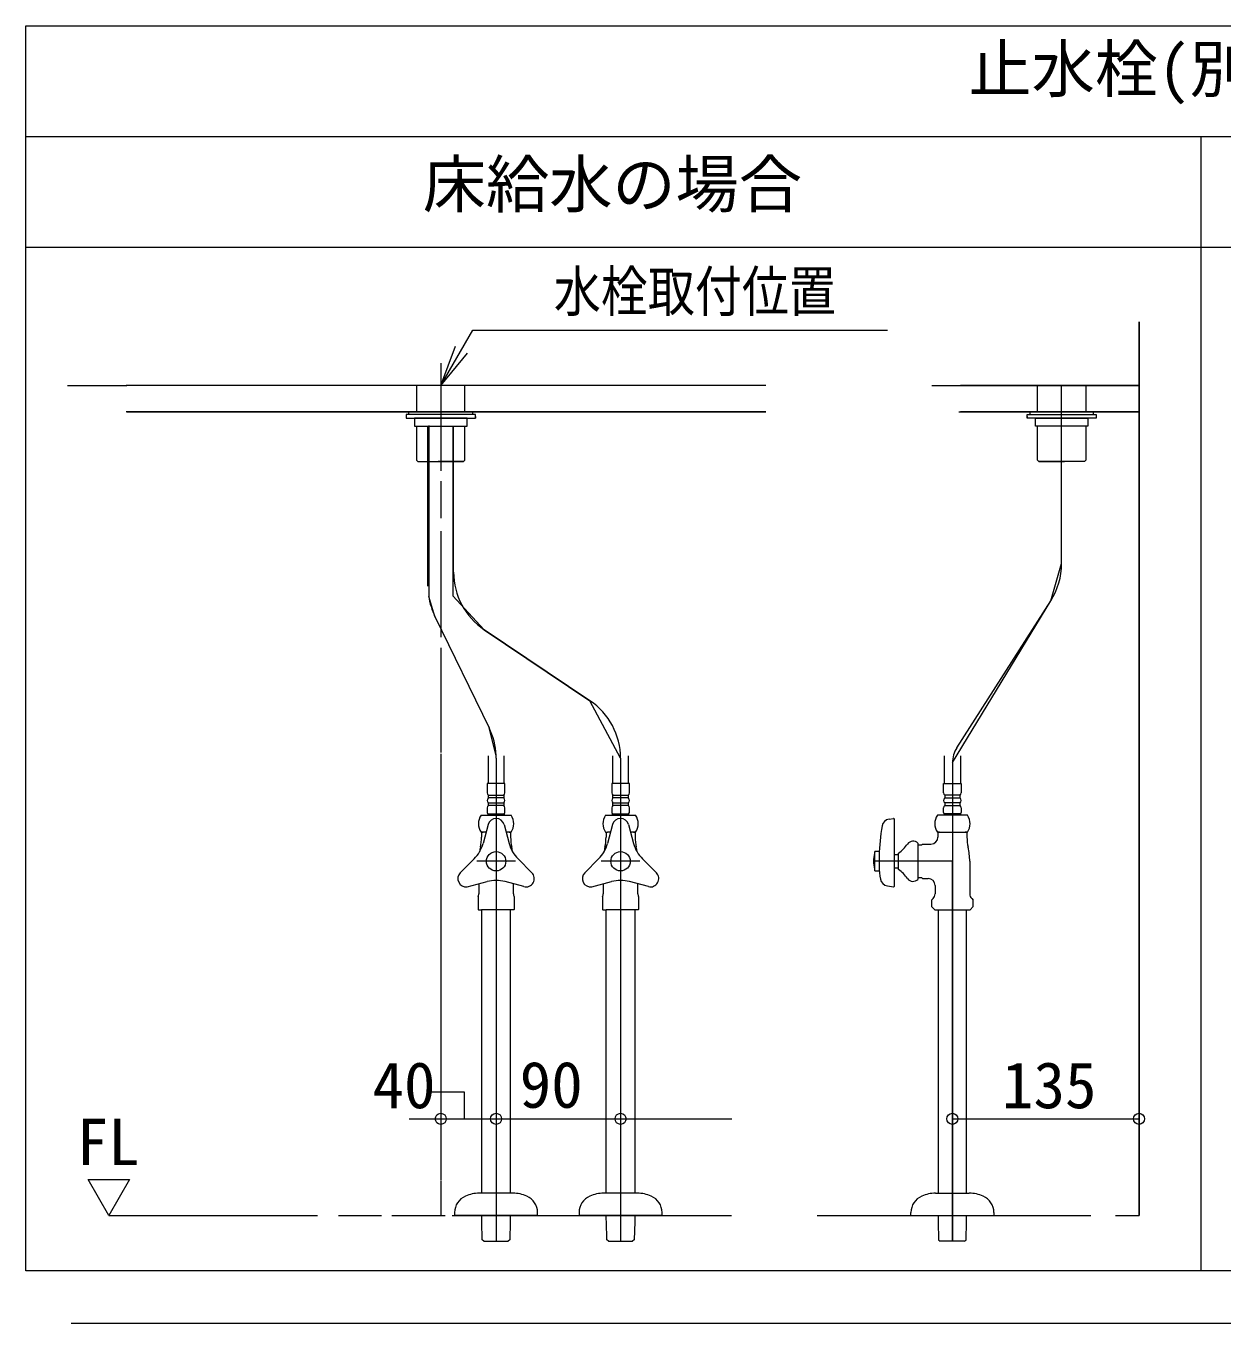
# Model space of a CAD drawing. Units: millimetres, scale not verified. Extents: x -514 to 522, y -692 to 676.
# Drawn here: x -513.8 to -135.3, y -687.1 to -276.7 of the extents above; entities that cross this region are included whole.
import ezdxf
from ezdxf.enums import TextEntityAlignment as Align

# ---------------------------------------------------------------- set-up
doc = ezdxf.new("R2010")
doc.units = ezdxf.units.MM
doc.header["$LTSCALE"] = 5
doc.layers.add('F-0', color=7, linetype='Continuous', lineweight=15)
doc.styles.add('ＭＳ ゴシック', font='')
doc.styles.get('ＭＳ ゴシック').set_extended_font_data('MS Gothic')

msp = doc.modelspace()

# ---------------------------------------------------------------- linework, layer by layer
at = {"layer": 'F-0', "lineweight": 18}
for p, q in [((-513.771, -276.746), (229.979, -276.746)), ((-513.771, -670.496), (-513.771, -276.746)), ((-513.771, -311.746), (229.979, -311.746)), ((-141.896, -670.496), (-141.896, -311.746)), ((-141.896, -670.496), (-513.771, -670.496)), ((229.979, -670.496), (-141.896, -670.496))]:
    msp.add_line(p, q, dxfattribs=at)
at = {"layer": 'F-0'}
for p, q in [((-513.771, -346.746), (-141.896, -346.746)), ((-141.896, -346.746), (229.979, -346.746)), ((-161.584, -652.996), (-161.584, -370.371)), ((-161.584, -370.371), (-161.584, -652.996)), ((-382.521, -390.496), (-377.853, -378.036)), ((-382.521, -390.496), (-375.959, -379.129)), ((-382.521, -390.496), (-374.064, -380.223)), ((-382.521, -383.468), (-382.521, -417.49)), ((-500.646, -390.496), (-481.878, -390.496)), ((-279.709, -390.496), (-482.085, -390.496)), ((-390.177, -390.496), (-390.177, -398.808)), ((-374.865, -398.808), (-374.865, -390.496)), ((-227.209, -390.496), (-161.584, -390.496)), ((-161.584, -390.496), (-218.121, -390.496)), ((-193.74, -398.808), (-193.74, -390.496)), ((-186.084, -446.812), (-186.084, -390.496)), ((-186.084, -446.812), (-186.084, -390.496)), ((-178.427, -390.496), (-178.427, -398.808)), ((-279.709, -398.808), (-482.077, -398.808)), ((-481.807, -398.808), (-279.709, -398.808)), ((-374.209, -400.777), (-390.834, -400.777)), ((-374.209, -403.402), (-374.209, -400.777)), ((-371.584, -400.34), (-371.584, -400.777)), ((-218.586, -398.808), (-161.584, -398.808)), ((-161.584, -398.808), (-218.074, -398.808)), ((-197.021, -400.34), (-197.021, -400.777)), ((-194.396, -403.402), (-194.396, -400.777)), ((-194.396, -400.777), (-177.771, -400.777)), ((-390.177, -403.402), (-390.177, -414.077)), ((-386.592, -453.936), (-386.592, -403.402)), ((-386.349, -403.142), (-386.349, -457.189)), ((-378.693, -403.402), (-378.693, -457.052)), ((-378.45, -449.578), (-378.45, -403.402)), ((-374.865, -414.077), (-374.865, -403.402)), ((-193.74, -414.077), (-193.74, -403.402)), ((-178.427, -403.402), (-178.427, -414.077)), ((-375.346, -414.515), (-383.396, -414.515)), ((-375.302, -414.515), (-375.346, -414.515)), ((-193.302, -414.515), (-193.259, -414.515)), ((-193.259, -414.515), (-185.209, -414.515)), ((-382.521, -420.784), (-382.521, -432.451)), ((-382.521, -436.569), (-382.521, -470.061)), ((-384.388, -463.506), (-386.349, -457.189)), ((-368.768, -467.739), (-378.693, -457.052)), ((-219.267, -505.078), (-189.532, -458.601)), ((-384.388, -463.506), (-367.226, -498.782)), ((-384.388, -463.506), (-367.226, -498.782)), ((-335.328, -490.191), (-368.768, -467.739)), ((-368.768, -467.739), (-335.328, -490.191)), ((-382.521, -473.493), (-382.521, -506.54)), ((-325.646, -508.352), (-335.328, -490.191)), ((-365.038, -507.501), (-367.226, -498.782)), ((-382.521, -507.011), (-382.521, -525.651)), ((-367.537, -507.615), (-367.537, -516.365)), ((-365.021, -508.352), (-365.021, -540.996)), ((-365.021, -508.352), (-365.021, -516.365)), ((-362.506, -516.365), (-362.506, -507.615)), ((-328.162, -507.615), (-328.162, -516.365)), ((-325.646, -508.352), (-325.646, -540.996)), ((-325.646, -508.352), (-325.646, -516.365)), ((-323.131, -516.365), (-323.131, -507.615)), ((-223.162, -516.365), (-223.162, -507.615)), ((-218.131, -507.615), (-218.131, -516.365)), ((-220.646, -509.794), (-220.646, -661.198)), ((-220.646, -509.794), (-220.646, -516.365)), ((-382.521, -513.063), (-382.521, -629.745)), ((-367.821, -516.365), (-367.821, -519.318)), ((-365.021, -516.365), (-365.021, -661.198)), ((-328.446, -516.365), (-328.446, -519.318)), ((-325.646, -516.365), (-325.646, -661.198)), ((-220.646, -516.365), (-220.646, -540.996)), ((-217.846, -516.365), (-217.846, -519.318)), ((-367.427, -520.958), (-367.427, -520.083)), ((-367.427, -520.083), (-362.615, -520.083)), ((-362.615, -520.958), (-367.427, -520.958)), ((-362.615, -520.083), (-362.615, -520.958)), ((-328.052, -520.958), (-328.052, -520.083)), ((-328.052, -520.083), (-323.24, -520.083)), ((-323.24, -520.958), (-328.052, -520.958)), ((-323.24, -520.083), (-323.24, -520.958)), ((-223.052, -520.083), (-223.052, -520.958)), ((-218.24, -520.083), (-223.052, -520.083)), ((-223.052, -520.958), (-218.24, -520.958)), ((-218.24, -520.958), (-218.24, -520.083)), ((-367.821, -524.13), (-367.821, -525.552)), ((-367.427, -523.365), (-367.427, -522.49)), ((-367.427, -522.49), (-362.615, -522.49)), ((-362.615, -523.365), (-367.427, -523.365)), ((-362.615, -522.49), (-362.615, -523.365)), ((-362.221, -525.552), (-362.221, -524.13)), ((-328.446, -524.13), (-328.446, -525.552)), ((-328.052, -523.365), (-328.052, -522.49)), ((-328.052, -522.49), (-323.24, -522.49)), ((-323.24, -523.365), (-328.052, -523.365)), ((-323.24, -522.49), (-323.24, -523.365)), ((-322.846, -525.552), (-322.846, -524.13)), ((-223.446, -525.552), (-223.446, -524.13)), ((-223.052, -522.49), (-223.052, -523.365)), ((-218.24, -522.49), (-223.052, -522.49)), ((-223.052, -523.365), (-218.24, -523.365)), ((-218.24, -523.365), (-218.24, -522.49)), ((-217.846, -524.13), (-217.846, -525.552)), ((-369.777, -526.427), (-360.265, -526.427)), ((-367.427, -525.99), (-367.646, -526.208)), ((-367.646, -526.208), (-367.646, -526.427)), ((-367.384, -525.99), (-362.659, -525.99)), ((-362.396, -526.208), (-362.615, -525.99)), ((-362.396, -526.427), (-362.396, -526.208)), ((-330.402, -526.427), (-320.89, -526.427)), ((-328.052, -525.99), (-328.271, -526.208)), ((-328.271, -526.208), (-328.271, -526.427)), ((-328.009, -525.99), (-323.284, -525.99)), ((-323.021, -526.208), (-323.24, -525.99)), ((-323.021, -526.427), (-323.021, -526.208)), ((-240.677, -527.666), (-239.27, -527.468)), ((-239.021, -548.838), (-239.021, -527.685)), ((-215.89, -526.427), (-225.402, -526.427)), ((-223.271, -526.208), (-223.052, -525.99)), ((-223.271, -526.427), (-223.271, -526.208)), ((-218.284, -525.99), (-223.009, -525.99)), ((-218.24, -525.99), (-218.021, -526.208)), ((-218.021, -526.208), (-218.021, -526.427)), ((-382.521, -531.457), (-382.521, -630.347)), ((-368.208, -531.808), (-369.777, -531.808)), ((-369.615, -531.808), (-369.107, -531.808)), ((-369.615, -531.808), (-369.615, -532.689)), ((-369.615, -532.689), (-369.615, -533.34)), ((-367.557, -529.379), (-369.154, -535.341)), ((-368.208, -531.808), (-369.107, -531.808)), ((-362.486, -529.379), (-360.888, -535.341)), ((-360.265, -531.808), (-361.835, -531.808)), ((-360.936, -531.808), (-361.835, -531.808)), ((-360.936, -531.808), (-360.427, -531.808)), ((-360.427, -531.808), (-360.427, -532.689)), ((-360.427, -532.689), (-360.427, -533.34)), ((-330.402, -531.808), (-329.732, -531.808)), ((-330.24, -531.808), (-330.24, -532.689)), ((-330.24, -532.689), (-330.24, -533.34)), ((-328.182, -529.379), (-329.779, -535.341)), ((-328.833, -531.808), (-329.732, -531.808)), ((-323.111, -529.379), (-321.513, -535.341)), ((-320.89, -531.808), (-322.46, -531.808)), ((-321.561, -531.808), (-322.46, -531.808)), ((-321.561, -531.808), (-321.052, -531.808)), ((-321.052, -531.808), (-321.052, -532.689)), ((-321.052, -532.689), (-321.052, -533.34)), ((-225.402, -531.808), (-215.89, -531.808)), ((-225.24, -532.689), (-225.24, -533.34)), ((-224.732, -531.808), (-216.561, -531.808)), ((-216.052, -531.808), (-216.561, -531.808)), ((-216.052, -531.808), (-216.052, -532.689)), ((-216.052, -532.689), (-216.052, -533.34)), ((-231.584, -535.277), (-231.584, -546.714)), ((-231.584, -535.746), (-230.927, -535.746)), ((-230.927, -535.746), (-230.311, -535.746)), ((-230.311, -535.746), (-230.093, -535.527)), ((-230.093, -535.527), (-227.427, -535.527)), ((-376.349, -544.608), (-371.985, -540.244)), ((-358.929, -540.996), (-371.113, -540.996)), ((-358.929, -540.996), (-370.817, -540.996)), ((-365.021, -540.996), (-365.021, -661.198)), ((-353.693, -544.608), (-358.057, -540.244)), ((-336.974, -544.608), (-332.61, -540.244)), ((-319.554, -540.996), (-331.738, -540.996)), ((-319.554, -540.996), (-331.738, -540.996)), ((-325.646, -540.996), (-325.646, -661.198)), ((-314.318, -544.608), (-318.682, -540.244)), ((-220.646, -540.996), (-245.584, -540.996)), ((-220.646, -540.996), (-245.584, -540.996)), ((-245.146, -537.933), (-245.264, -538.371)), ((-243.834, -537.933), (-245.146, -537.933)), ((-243.834, -537.933), (-243.834, -544.058)), ((-243.834, -539.246), (-243.834, -542.746)), ((-237.709, -538.918), (-239.021, -538.918)), ((-237.709, -543.621), (-237.709, -538.371)), ((-220.646, -661.198), (-220.646, -540.996)), ((-215.177, -540.996), (-215.177, -551.241)), ((-245.146, -544.058), (-243.834, -544.058)), ((-239.021, -543.074), (-237.709, -543.074)), ((-374.147, -549.089), (-367.852, -547.403)), ((-370.49, -548.109), (-370.49, -551.241)), ((-356.228, -549), (-362.19, -547.403)), ((-359.552, -551.241), (-359.552, -548.109)), ((-334.772, -549.089), (-328.477, -547.403)), ((-331.115, -548.109), (-331.115, -551.241)), ((-316.853, -549), (-322.815, -547.403)), ((-320.177, -551.241), (-320.177, -548.109)), ((-241.191, -548.785), (-239.27, -549.055)), ((-230.311, -546.246), (-230.093, -546.465)), ((-230.093, -546.465), (-228.302, -546.465)), ((-226.115, -548.652), (-226.115, -551.241)), ((-370.709, -552.195), (-370.709, -555.319)), ((-359.334, -552.195), (-359.334, -556.199)), ((-331.334, -552.195), (-331.334, -555.319)), ((-319.959, -552.195), (-319.959, -556.199)), ((-227.214, -553.246), (-226.756, -552.788)), ((-227.214, -553.246), (-227.214, -555.319)), ((-214.537, -552.788), (-214.079, -553.246)), ((-214.079, -555.319), (-214.079, -553.246)), ((-214.079, -555.319), (-214.079, -553.246)), ((-370.709, -555.319), (-370.709, -556.199)), ((-370.599, -556.308), (-370.709, -556.199)), ((-370.599, -556.308), (-369.605, -556.308)), ((-359.443, -556.308), (-369.605, -556.308)), ((-369.527, -645.996), (-369.527, -556.308)), ((-360.515, -556.308), (-360.515, -645.996)), ((-359.334, -556.199), (-359.443, -556.308)), ((-331.334, -555.319), (-331.334, -556.199)), ((-331.224, -556.308), (-331.334, -556.199)), ((-331.224, -556.308), (-330.23, -556.308)), ((-320.068, -556.308), (-330.23, -556.308)), ((-330.152, -645.996), (-330.152, -556.308)), ((-321.14, -556.308), (-321.14, -645.996)), ((-319.959, -556.199), (-320.068, -556.308)), ((-225.152, -556.308), (-225.152, -645.996)), ((-216.14, -645.996), (-216.14, -556.308)), ((-215.068, -556.308), (-214.079, -555.319)), ((-374.966, -614.067), (-385.728, -614.067)), ((-374.966, -622.34), (-374.966, -614.067)), ((-392.512, -622.46), (-290.387, -622.46)), ((-220.646, -622.46), (-161.587, -622.46)), ((-382.521, -630.347), (-382.521, -641.999)), ((-382.521, -633.176), (-382.521, -639.747)), ((-382.521, -642.183), (-382.521, -652.996)), ((-382.521, -642.689), (-382.521, -652.996)), ((-359.682, -645.996), (-370.36, -645.996)), ((-320.307, -645.996), (-330.985, -645.996)), ((-225.985, -645.996), (-215.307, -645.996)), ((-378.146, -652.121), (-378.146, -652.996)), ((-351.896, -652.996), (-351.896, -652.121)), ((-338.771, -652.121), (-338.771, -652.996)), ((-312.521, -652.996), (-312.521, -652.121)), ((-233.771, -652.996), (-233.771, -652.121)), ((-207.521, -652.121), (-207.521, -652.996)), ((-487.521, -652.996), (-421.489, -652.996)), ((-414.848, -652.996), (-401.328, -652.996)), ((-398.007, -652.996), (-381.107, -652.996)), ((-378.923, -652.996), (-290.567, -652.996)), ((-351.896, -652.996), (-378.146, -652.996)), ((-369.527, -654.151), (-369.527, -652.997)), ((-369.503, -655.073), (-369.527, -654.151)), ((-369.383, -660.691), (-369.503, -655.073)), ((-360.539, -655.073), (-360.659, -660.691)), ((-312.521, -652.996), (-338.771, -652.996)), ((-330.152, -654.151), (-330.152, -652.997)), ((-330.128, -655.073), (-330.152, -654.151)), ((-330.008, -660.691), (-330.128, -655.073)), ((-321.164, -655.073), (-321.284, -660.691)), ((-263.487, -652.996), (-176.808, -652.996)), ((-233.771, -652.996), (-207.521, -652.996)), ((-225.152, -652.996), (-225.152, -654.151)), ((-225.152, -654.151), (-225.128, -655.073)), ((-216.164, -655.073), (-216.14, -654.151)), ((-216.14, -654.151), (-216.14, -652.996)), ((-169.023, -652.996), (-168.968, -652.996)), ((-168.968, -652.996), (-161.584, -652.996)), ((-368.847, -661.198), (-369.383, -660.691)), ((-368.74, -661.198), (-361.302, -661.198)), ((-360.659, -660.691), (-361.195, -661.198)), ((-329.472, -661.198), (-330.008, -660.691)), ((-329.365, -661.198), (-321.927, -661.198)), ((-321.284, -660.691), (-321.82, -661.198)), ((-224.471, -661.198), (-224.472, -661.198)), ((-224.365, -661.198), (-224.471, -661.198)), ((-216.927, -661.198), (-224.365, -661.198)), ((-216.821, -661.198), (-216.927, -661.198)), ((-216.82, -661.198), (-216.821, -661.198)), ((-499.491, -687.064), (501.525, -687.064))]:
    msp.add_line(p, q, dxfattribs=at)
for points in [[(-382.521, -390.496), (-372.418, -372.996), (-241.168, -372.996)], [(-390.834, -400.777), (-390.834, -403.402), (-374.209, -403.402)], [(-177.771, -400.777), (-177.771, -403.402), (-194.396, -403.402)], [(-389.74, -414.515), (-389.849, -414.405), (-390.177, -414.077)], [(-374.865, -414.077), (-375.193, -414.405), (-375.302, -414.515)], [(-193.74, -414.077), (-193.412, -414.405), (-193.302, -414.515)], [(-178.865, -414.515), (-178.756, -414.405), (-178.427, -414.077)], [(-389.74, -414.515), (-375.696, -414.515), (-375.302, -414.515)], [(-178.865, -414.515), (-192.909, -414.515), (-193.302, -414.515)], [(-220.646, -509.794), (-189.532, -458.601), (-186.084, -446.812)], [(-362.221, -519.318), (-362.221, -516.365), (-367.821, -516.365)], [(-322.846, -519.318), (-322.846, -516.365), (-328.446, -516.365)], [(-223.446, -519.318), (-223.446, -516.365), (-217.846, -516.365)], [(-224.732, -531.808), (-225.24, -531.808), (-225.24, -532.689)], [(-245.264, -543.621), (-245.146, -544.058), (-245.146, -537.933)], [(-230.311, -546.246), (-230.927, -546.246), (-231.584, -546.246)], [(-227.214, -555.319), (-226.224, -556.308), (-215.068, -556.308)], [(-360.515, -652.997), (-360.515, -654.151), (-360.539, -655.073)], [(-321.14, -652.997), (-321.14, -654.151), (-321.164, -655.073)], [(-225.128, -655.073), (-225.008, -660.691), (-224.472, -661.198)], [(-216.82, -661.198), (-216.284, -660.691), (-216.164, -655.073)], [(-368.847, -661.198), (-368.846, -661.198), (-368.74, -661.198)], [(-361.302, -661.198), (-361.196, -661.198), (-361.195, -661.198)], [(-329.472, -661.198), (-329.471, -661.198), (-329.365, -661.198)], [(-321.927, -661.198), (-321.821, -661.198), (-321.82, -661.198)]]:
    msp.add_lwpolyline(points, dxfattribs=at)
for points in [[(-371.584, -399.683), (-393.459, -399.683), (-393.459, -400.777), (-371.584, -400.777)], [(-372.459, -399.683), (-392.584, -399.683), (-392.584, -398.808), (-372.459, -398.808)], [(-197.021, -399.683), (-175.146, -399.683), (-175.146, -400.777), (-197.021, -400.777)], [(-196.146, -399.683), (-176.021, -399.683), (-176.021, -398.808), (-196.146, -398.808)], [(-487.521, -652.996), (-494.084, -641.629), (-480.959, -641.629)]]:
    msp.add_lwpolyline(points, close=True, dxfattribs=at)
for centre, radius in [((-365.021, -540.996), 3.062), ((-325.646, -540.996), 3.062), ((-382.521, -622.46), 1.75), ((-382.521, -622.46), 1.75), ((-365.021, -622.46), 1.75), ((-365.021, -622.46), 1.75), ((-325.646, -622.46), 1.75), ((-325.646, -622.46), 1.75), ((-220.646, -622.46), 1.75), ((-220.646, -622.46), 1.75), ((-161.587, -622.46), 1.75), ((-161.587, -622.46), 1.75), ((-161.587, -622.46), 1.75)]:
    msp.add_circle(centre, radius, dxfattribs=at)
for centre, radius, start, end in [((-207.959, -446.812), 21.875, 327.39011, 0), ((-356.575, -449.578), 21.875, 180, 236.12262), ((-364.717, -453.936), 21.875, 188.55163, 205.94376), ((-347.521, -508.352), 21.875, 0, 56.12262), ((-386.896, -508.352), 21.875, 2.23046, 25.94376), ((-386.896, -508.352), 21.875, 0, 2.23046), ((-211.896, -509.794), 8.75, 147.39011, 180), ((-366.88, -519.318), 0.941, 180, 234.43222), ((-366.88, -521.724), 0.941, 125.56778, 234.43222), ((-363.162, -519.318), 0.941, 305.56778, 0), ((-363.162, -521.724), 0.941, 305.56778, 54.43222), ((-327.505, -519.318), 0.941, 180, 234.43222), ((-327.505, -521.724), 0.941, 125.56778, 234.43222), ((-323.787, -519.318), 0.941, 305.56778, 0), ((-323.787, -521.724), 0.941, 305.56778, 54.43222), ((-222.505, -519.318), 0.941, 180, 234.43222), ((-222.505, -521.724), 0.941, 125.56778, 234.43222), ((-218.787, -519.318), 0.941, 305.56778, 0), ((-218.787, -521.724), 0.941, 305.56778, 54.43222), ((-366.88, -524.13), 0.941, 125.56778, 180), ((-363.162, -524.13), 0.941, 0, 54.43222), ((-327.505, -524.13), 0.941, 125.56778, 180), ((-323.787, -524.13), 0.941, 0, 54.43222), ((-222.505, -524.13), 0.941, 125.56778, 180), ((-218.787, -524.13), 0.941, 0, 54.43222), ((-365.787, -529.118), 4.812, 146.00705, 213.99295), ((-367.384, -525.552), 0.438, 180, 270), ((-365.021, -530.058), 2.625, 15, 165), ((-362.659, -525.552), 0.438, 270, 0), ((-364.256, -529.118), 4.812, 326.00705, 33.99295), ((-326.412, -529.118), 4.812, 146.00705, 213.99295), ((-328.009, -525.552), 0.438, 180, 270), ((-325.646, -530.058), 2.625, 15, 165), ((-323.284, -525.552), 0.438, 270, 0), ((-324.881, -529.118), 4.812, 326.00705, 33.99295), ((-240.312, -530.266), 2.625, 98, 170.1971), ((-239.24, -527.685), 0.219, 0, 98), ((-221.412, -529.118), 4.812, 146.00705, 213.99295), ((-223.009, -525.552), 0.438, 180, 270), ((-218.284, -525.552), 0.438, 270, 0), ((-219.881, -529.118), 4.812, 326.00705, 33.99295), ((-383.861, -533.34), 14.246, 346.9604, 0), ((-346.181, -533.34), 14.246, 180, 193.0396), ((-344.486, -533.34), 14.246, 346.9604, 0), ((-306.806, -533.34), 14.246, 180, 193.0396), ((-178.209, -540.996), 65.648, 170.1971, 178.47247), ((-227.427, -533.34), 2.188, 270, 0), ((-201.806, -533.34), 14.246, 180, 193.0396), ((-379.719, -532.51), 10.938, 315, 345), ((-350.802, -540.996), 19.688, 166.9604, 171.25756), ((-350.323, -532.51), 10.938, 195, 225), ((-379.24, -540.996), 19.688, 8.74244, 13.0396), ((-340.344, -532.51), 10.938, 315, 345), ((-311.427, -540.996), 19.688, 166.9604, 171.25756), ((-310.948, -532.51), 10.938, 195, 225), ((-339.865, -540.996), 19.688, 8.74244, 13.0396), ((-243.574, -529.662), 10.5, 303.95919, 326.04081), ((-233.115, -536.84), 2.188, 45.573, 143.1301), ((-234.865, -540.996), 19.688, 0, 13.0396), ((-234.646, -540.996), 10.938, 166.70293, 180), ((-234.646, -540.996), 10.938, 180, 193.29707), ((-234.646, -540.996), 10.938, 166.11346, 166.70293), ((-374.493, -546.465), 2.625, 135, 277.52424), ((-355.549, -546.465), 2.625, 255, 45), ((-335.118, -546.465), 2.625, 135, 277.52424), ((-316.174, -546.465), 2.625, 255, 45), ((-234.646, -540.996), 10.938, 193.29707, 193.88654), ((-211.06, -541.155), 32.812, 182.77864, 189.59149), ((-243.574, -552.33), 10.5, 33.95919, 56.04081), ((-365.021, -557.967), 10.938, 75, 105), ((-325.646, -557.967), 10.938, 75, 105), ((-240.825, -546.185), 2.625, 189.59149, 261.99591), ((-239.24, -548.838), 0.219, 261.99591, 0), ((-233.115, -545.152), 2.188, 216.8699, 314.427), ((-228.302, -548.652), 2.188, 0, 90), ((-372.677, -551.241), 2.188, 334.15807, 0), ((-357.365, -551.241), 2.188, 180, 205.84193), ((-333.302, -551.241), 2.188, 334.15807, 0), ((-317.99, -551.241), 2.188, 180, 205.84193), ((-228.302, -551.241), 2.188, 315, 0), ((-212.99, -551.241), 2.188, 180, 225), ((-372.459, -652.121), 5.688, 113.55646, 180), ((-370.36, -656.933), 10.938, 90, 113.55646), ((-359.682, -656.933), 10.938, 66.44354, 90), ((-357.584, -652.121), 5.688, 0, 66.44354), ((-333.084, -652.121), 5.688, 113.55646, 180), ((-330.985, -656.933), 10.938, 90, 113.55646), ((-320.307, -656.933), 10.938, 66.44354, 90), ((-318.209, -652.121), 5.688, 0, 66.44354), ((-228.084, -652.121), 5.688, 113.55646, 180), ((-225.985, -656.933), 10.938, 90, 113.55646), ((-215.307, -656.933), 10.938, 66.44354, 90), ((-213.209, -652.121), 5.688, 0, 66.44354)]:
    msp.add_arc(centre, radius, start, end, dxfattribs=at)

# ---------------------------------------------------------------- texts
at = {"layer": 'F-0', "style": 'ＭＳ ゴシック'}
for s, p in [('止水栓(別途手配)参考位置', (-215.577, -302.062)), ('床給水の場合', (-388.217, -338.519)), ('40', (-404.138, -623.509)), ('90', (-357.553, -623.365)), ('135', (-204.977, -623.509)), ('FL', (-497.723, -641.515))]:
    msp.add_text(s, height=14.66, dxfattribs=at).set_placement(p, align=Align.BOTTOM_LEFT)
at = {"layer": 'F-0', "style": 'ＭＳ ゴシック', "width": 0.85}
msp.add_text('水栓取付位置', height=12.83, dxfattribs=at).set_placement((-346.751, -370.963), align=Align.BOTTOM_LEFT)

doc.saveas('drawing.dxf')
